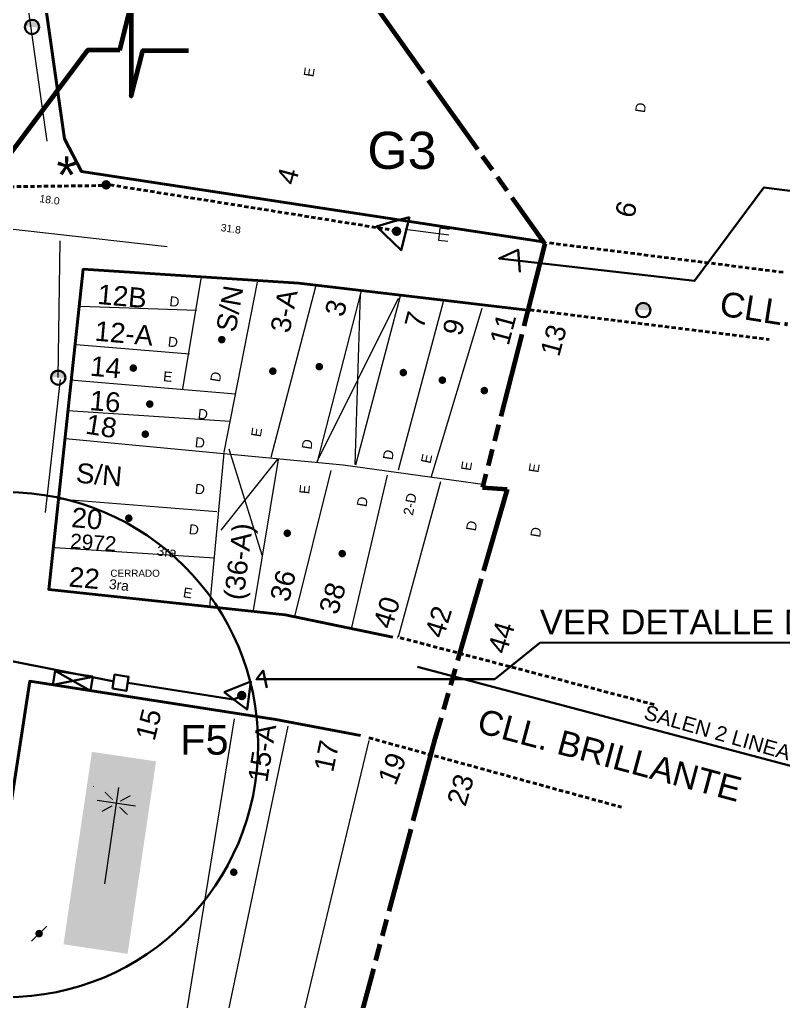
# Model space of a CAD drawing. Header units: millimetres. Extents: x -3867 to -351, y 1591 to 3666.
# Drawn here: x -598.5 to -508.6, y 1834.8 to 1950.4 of the extents above; entities that cross this region are included whole.
import ezdxf

# ---------------------------------------------------------------- set-up
doc = ezdxf.new("R2010")
doc.units = ezdxf.units.MM
for name, pattern in [('TLSIGC_002', [0.8, 0.5, -0.3]), ('TLSIGC_004', [7, 4, -1, 1, -1]), ('TLSIGC_007', [28, 10, -1, 10, -1, 2, -1, 2, -1])]:
    doc.linetypes.add(name, pattern=pattern)
for name, color, linetype, lineweight in [('CABLE EXISTENTE AEREO SECUNDARIO', 82, 'TLSIGC_002', 40), ('CAJA DE DISTRIBUCION EXISTENTE', 92, 'Continuous', 30), ('CANALIZACION P.V.C. ALIGERADA EXISTENTE', 132, 'Continuous', 30), ('CLASIFICACION TIPO COMERCIAL TERCERA', 5, 'Continuous', 9), ('CLASIFICACION TIPO RESIDENCIAL D', 5, 'Continuous', 9), ('CLASIFICACION TIPO RESIDENCIAL E', 156, 'Continuous', 9), ('CLIENTES COMERCIALES TERCERA', 82, 'TLSIGC_004', 9), ('CLIENTES RESIDENCIALES E', 82, 'TLSIGC_004', 9), ('CONEXION A TIERRA  DE TERMINAL PROYECTADA', 1, 'Continuous', 9), ('DETALLES DE EDIFICIOS', 160, 'Continuous', 5), ('DISTRITO', 42, 'TLSIGC_007', 60), ('LINEAS DE ENERGIA DE BAJA TENSION', 102, 'TLSIGC_014', 20), ('LOTIFICACION 2003', 252, 'Continuous', 15), ('MEDIDAS ENTRE POSTES', 82, 'Continuous', 5), ('NOMBRE DE CALLES', 92, 'TLSIGC_017', 5), ('NUMEROS OFICIALES', 3, 'Continuous', 5), ('PLANIMETRIA 2004', 10, 'Continuous', 40), ('PLANIMETRIA 2004 NO DEFINIDA', 10, 'TLSIGC_002', 40), ('PLANO DE DETALLES', 253, 'Continuous', 30), ('POSTE DE ENERGIA ELECTRICA', 82, 'Continuous', 30), ('POSTES EXISTENTES SECUNDARIOS', 82, 'Continuous', 30), ('POZOS TRADICIONALES EXISTENTES', 132, 'Continuous', 30), ('RESERVAS PROYECTADAS SECUNDARIAS', 1, 'Continuous', 60), ('TEMPLOS O IGLESIAS', 22, 'Continuous', 15), ('TERMINAL EXISTENTE EN POSTE', 82, 'Continuous', 30)]:
    doc.layers.add(name, color=color, linetype=linetype, lineweight=lineweight)
doc.styles.get("Standard").update_dxf_attribs({"font": 'arial.ttf'})
doc.linetypes.add('TLSIGC_014', pattern='A,8,["\\\\\\",Standard,S=1,R=0,X=-1,Y=-0.5],1', length=9)
doc.linetypes.add('TLSIGC_017', pattern='A,0.5,["=",Standard,S=1.6,R=0,X=-0.2,Y=-0.8],0.5', length=1)

msp = doc.modelspace()

# ---------------------------------------------------------------- hatches: boundary and pattern name
at = {"layer": 'CLIENTES COMERCIALES TERCERA'}
h = msp.add_hatch(color=256, dxfattribs=at)
edge = h.paths.add_edge_path()
edge.add_arc((-596.25, 1842.82), 0.448, 0, 360)
at = {"layer": 'CLIENTES RESIDENCIALES E'}
h = msp.add_hatch(color=256, dxfattribs=at)
edge = h.paths.add_edge_path()
edge.add_arc((-574.74, 1912.75), 0.448, 0, 360)
h = msp.add_hatch(color=256, dxfattribs=at)
edge = h.paths.add_edge_path()
edge.add_arc((-585.16, 1909.4), 0.448, 0, 360)
h = msp.add_hatch(color=256, dxfattribs=at)
edge = h.paths.add_edge_path()
edge.add_arc((-568.73, 1909.04), 0.448, 0, 360)
h = msp.add_hatch(color=256, dxfattribs=at)
edge = h.paths.add_edge_path()
edge.add_arc((-563.26, 1909.57), 0.448, 0, 360)
h = msp.add_hatch(color=256, dxfattribs=at)
edge = h.paths.add_edge_path()
edge.add_arc((-553.37, 1908.87), 0.448, 0, 360)
h = msp.add_hatch(color=256, dxfattribs=at)
edge = h.paths.add_edge_path()
edge.add_arc((-548.77, 1907.98), 0.448, 0, 360)
h = msp.add_hatch(color=256, dxfattribs=at)
edge = h.paths.add_edge_path()
edge.add_arc((-543.83, 1906.75), 0.448, 0, 360)
h = msp.add_hatch(color=256, dxfattribs=at)
edge = h.paths.add_edge_path()
edge.add_arc((-583.22, 1905.16), 0.448, 0, 360)
h = msp.add_hatch(color=256, dxfattribs=at)
edge = h.paths.add_edge_path()
edge.add_arc((-583.75, 1901.62), 0.448, 0, 360)
h = msp.add_hatch(color=256, dxfattribs=at)
edge = h.paths.add_edge_path()
edge.add_arc((-585.69, 1891.73), 0.448, 0, 360)
h = msp.add_hatch(color=256, dxfattribs=at)
edge = h.paths.add_edge_path()
edge.add_arc((-567.03, 1889.96), 0.448, 0, 360)
h = msp.add_hatch(color=256, dxfattribs=at)
edge = h.paths.add_edge_path()
edge.add_arc((-560.56, 1887.56), 0.448, 0, 360)
h = msp.add_hatch(color=256, dxfattribs=at)
edge = h.paths.add_edge_path()
edge.add_arc((-573.33, 1850.05), 0.448, 0, 360)
at = {"layer": 'POSTE DE ENERGIA ELECTRICA'}
for points in [[(-597.92, 1949.64), (-597.91, 1949.75), (-597.87, 1949.86), (-597.84, 1949.94), (-597.79, 1950.03), (-597.69, 1950.15), (-597.63, 1950.21), (-597.54, 1950.28), (-597.45, 1950.33), (-597.35, 1950.36), (-597.27, 1950.39), (-597.17, 1950.41), (-597.06, 1950.41), (-596.99, 1950.4), (-596.88, 1950.39), (-596.77, 1950.35), (-596.64, 1950.29), (-596.56, 1950.22), (-596.47, 1950.15), (-596.4, 1950.06), (-596.36, 1949.99), (-596.32, 1949.91), (-596.27, 1949.79), (-596.25, 1949.68), (-596.24, 1949.58), (-596.24, 1949.5)], [(-525.95, 1916.3), (-525.94, 1916.41), (-525.9, 1916.52), (-525.87, 1916.6), (-525.82, 1916.69), (-525.73, 1916.81), (-525.66, 1916.87), (-525.57, 1916.94), (-525.48, 1916.99), (-525.38, 1917.02), (-525.3, 1917.05), (-525.2, 1917.07), (-525.09, 1917.07), (-525.02, 1917.06), (-524.91, 1917.05), (-524.8, 1917.01), (-524.68, 1916.95), (-524.59, 1916.88), (-524.51, 1916.81), (-524.43, 1916.72), (-524.39, 1916.65), (-524.35, 1916.57), (-524.31, 1916.45), (-524.28, 1916.34), (-524.27, 1916.24), (-524.27, 1916.16)], [(-594.84, 1908.35), (-594.83, 1908.47), (-594.79, 1908.57), (-594.76, 1908.66), (-594.7, 1908.75), (-594.61, 1908.86), (-594.54, 1908.93), (-594.46, 1908.99), (-594.36, 1909.04), (-594.27, 1909.08), (-594.19, 1909.1), (-594.09, 1909.12), (-593.97, 1909.13), (-593.91, 1909.12), (-593.8, 1909.1), (-593.69, 1909.07), (-593.56, 1909), (-593.48, 1908.93), (-593.39, 1908.86), (-593.32, 1908.77), (-593.28, 1908.7), (-593.24, 1908.63), (-593.19, 1908.51), (-593.17, 1908.39), (-593.16, 1908.29), (-593.16, 1908.21)]]:
    msp.add_hatch(color=256, dxfattribs=at).paths.add_polyline_path(points)
at = {"layer": 'POSTES EXISTENTES SECUNDARIOS'}
h = msp.add_hatch(color=256, dxfattribs=at)
edge = h.paths.add_edge_path()
edge.add_arc((-588.36, 1930.97), 0.556, 0, 360)
h = msp.add_hatch(color=256, dxfattribs=at)
edge = h.paths.add_edge_path()
edge.add_arc((-554.16, 1925.51), 0.556, 0, 360)
h = msp.add_hatch(color=256, dxfattribs=at)
edge = h.paths.add_edge_path()
edge.add_arc((-572.39, 1870.85), 0.556, 0, 360)
at = {"layer": 'TEMPLOS O IGLESIAS'}
for color, points in [(256, [(-590.03, 1864.22), (-593.38, 1841.56), (-585.83, 1840.44), (-582.48, 1863.1), (-590.03, 1864.22), (-589.96, 1864.11), (-593.28, 1841.63), (-585.9, 1840.55), (-582.58, 1863.03), (-590, 1864.12)]), (256, [(-589.8, 1860.16), (-589.81, 1860.11), (-589.84, 1860.1), (-589.87, 1860.14), (-589.88, 1860.17), (-589.89, 1860.2), (-589.89, 1860.22), (-589.82, 1860.21)]), (30, [(-586.83, 1860.02), (-587.1, 1858.2), (-584.89, 1857.87), (-584.91, 1857.75), (-587.12, 1858.07), (-589.06, 1844.92), (-589.18, 1844.93), (-587.24, 1858.09), (-589.44, 1858.42), (-589.42, 1858.54), (-587.22, 1858.21), (-586.95, 1860.04), (-586.83, 1860.02)]), (30, [(-587.53, 1858.61), (-587.6, 1858.53), (-588.56, 1859.46), (-588.46, 1859.54)]), (30, [(-585.53, 1859.12), (-585.45, 1859.02), (-586.66, 1858.35), (-586.73, 1858.47)]), (30, [(-587.68, 1857.93), (-587.6, 1857.82), (-588.81, 1857.15), (-588.89, 1857.27)]), (30, [(-585.8, 1856.85), (-585.87, 1856.76), (-586.83, 1857.69), (-586.73, 1857.77)])]:
    msp.add_hatch(color=color, dxfattribs=at).paths.add_polyline_path(points)
h = msp.add_hatch(color=256, dxfattribs=at)
edge = h.paths.add_edge_path()
edge.add_arc((-589.87, 1860.12), 0.0305, 0, 360)
h = msp.add_hatch(color=256, dxfattribs=at)
edge = h.paths.add_edge_path()
edge.add_arc((-589.82, 1860.16), 0.0305, 0, 360)

# ---------------------------------------------------------------- linework, layer by layer
at = {"layer": 'CABLE EXISTENTE AEREO SECUNDARIO'}
msp.add_line((-601.28, 1930.73), (-588.88, 1930.89), dxfattribs=at)
msp.add_lwpolyline([(-587.9, 1930.97), (-554.12, 1925.56)], dxfattribs=at)
at = {"layer": 'CAJA DE DISTRIBUCION EXISTENTE'}
for p, q in [((-594.36, 1873.76), (-590.2, 1871.42)), ((-594.61, 1872.1), (-589.94, 1873.07))]:
    msp.add_line(p, q, dxfattribs=at)
msp.add_lwpolyline([(-594.62, 1872.1), (-590.19, 1871.42), (-589.94, 1873.08), (-594.37, 1873.77), (-594.62, 1872.1)], dxfattribs=at)
at = {"layer": 'CANALIZACION P.V.C. ALIGERADA EXISTENTE'}
msp.add_line((-587.43, 1872.49), (-599.86, 1874.99), dxfattribs=at)
msp.add_lwpolyline([(-585.81, 1872.36), (-573.37, 1870.37), (-572.52, 1870.72)], dxfattribs=at)
at = {"layer": 'CLIENTES COMERCIALES TERCERA'}
msp.add_line((-597.15, 1841.92), (-595.35, 1843.71), dxfattribs=at)
msp.add_lwpolyline([(-597.15, 1841.92), (-595.35, 1843.71), (-597.15, 1841.92), (-597.15, 1841.92)], dxfattribs=at)
at = {"layer": 'CONEXION A TIERRA  DE TERMINAL PROYECTADA'}
msp.add_line((-548.02, 1925.03), (-553.15, 1925.71), dxfattribs=at)
msp.add_lwpolyline([(-547.92, 1925.72), (-549.05, 1925.87), (-549.23, 1924.47), (-548.11, 1924.33)], dxfattribs=at)
at = {"layer": 'DISTRITO'}
msp.add_lwpolyline([(-573.11, 1975.06), (-536.69, 1924.03), (-544.04, 1895.33), (-541.15, 1895.14), (-549.65, 1865.74), (-560.19, 1826.36), (-569.39, 1828.22), (-573.79, 1813.61), (-581.26, 1789.42), (-577.76, 1788.83), (-581.27, 1775.52), (-584.97, 1762.22), (-597.35, 1764.81), (-601.14, 1747.24), (-621.27, 1750.11), (-621.94, 1747.61), (-628.43, 1748.58), (-658.49, 1753.05), (-658.68, 1742.46), (-682.31, 1745.12), (-682.08, 1749.31), (-719.4, 1754.17), (-713.52, 1794.33), (-732.85, 1797.9)], dxfattribs=at)
at = {"layer": 'LINEAS DE ENERGIA DE BAJA TENSION'}
for p, q in [((-598.41, 1957.96), (-595.32, 1936.1)), ((-601.06, 1925.95), (-581.18, 1923.73)), ((-594, 1908.28), (-593.77, 1924.4)), ((-593.77, 1908.06), (-595.53, 1892.38))]:
    msp.add_line(p, q, dxfattribs=at)
at = {"layer": 'LOTIFICACION 2003'}
for p, q in [((-579.32, 1906.95), (-577.16, 1919.95)), ((-570.59, 1919.53), (-574.48, 1899.49)), ((-568.92, 1898.9), (-563.65, 1919.01)), ((-558.34, 1918.51), (-563.51, 1898.38)), ((-558.96, 1898), (-553.7, 1917.9)), ((-577.71, 1916.18), (-591.38, 1916.64)), ((-548.67, 1917.2), (-553.98, 1897.37)), ((-550.08, 1896.52), (-544.09, 1916.47)), ((-591.89, 1912.19), (-578.53, 1911.06)), ((-592.58, 1908.01), (-573.13, 1906.36)), ((-573.79, 1903.12), (-592.86, 1904.36)), ((-574.51, 1899.41), (-576.17, 1881.3)), ((-569.99, 1887.37), (-573.88, 1899.86)), ((-574.8, 1890.33), (-568.14, 1898.66)), ((-568.09, 1898.64), (-571.06, 1880.85)), ((-566.12, 1880.17), (-561.86, 1897.36)), ((-559.45, 1878.69), (-555.21, 1896.81)), ((-553.92, 1877.76), (-548.93, 1896.06)), ((-593.97, 1894.01), (-575.34, 1892.5)), ((-575.58, 1887.02), (-594.37, 1888.23)), ((-573.28, 1868.1), (-579.51, 1829.95)), ((-574.96, 1828.96), (-566.94, 1867.26)), ((-557.43, 1865.55), (-566.67, 1827.1))]:
    msp.add_line(p, q, dxfattribs=at)
for points in [[(-553.98, 1917.61), (-563.54, 1898.35)], [(-558.43, 1918.13), (-559.09, 1898.06)], [(-593.13, 1901.1), (-560.44, 1898), (-543.74, 1895.7)]]:
    msp.add_lwpolyline(points, dxfattribs=at)
at = {"layer": 'PLANIMETRIA 2004'}
for points in [[(-570.87, 1993.11), (-580.81, 1994.31), (-580.61, 1996.4), (-596.3, 1998.1), (-601.64, 1995.06), (-593.25, 1936.4), (-591.24, 1932.54), (-536.89, 1924.27)], [(-554.61, 1877.72), (-567.29, 1880.36), (-595.12, 1883.34), (-591.05, 1921.03), (-565.65, 1919.39), (-538.39, 1916.18)], [(-587.82, 1784.03), (-610.05, 1789.97), (-597.35, 1872.54), (-568.37, 1868.01), (-558.42, 1866.14)]]:
    msp.add_lwpolyline(points, dxfattribs=at)
at = {"layer": 'PLANIMETRIA 2004 NO DEFINIDA'}
for p, q in [((-508.66, 1920.68), (-536.15, 1924.13)), ((-538.45, 1916.26), (-510.29, 1912.77)), ((-523.85, 1869.79), (-554.06, 1877.74)), ((-557.41, 1865.87), (-527.69, 1857.71))]:
    msp.add_line(p, q, dxfattribs=at)
at = {"layer": 'PLANO DE DETALLES'}
for points in [[(-479.11, 1926.61), (-510.9, 1930.67), (-519.07, 1919.67), (-542.1, 1922.31), (-539.86, 1923.33), (-539.66, 1920.68)], [(-569.44, 1871.76), (-569.86, 1873.79), (-570.67, 1872.77), (-542.6, 1872.77), (-537.3, 1877.05), (-493.16, 1877.1)], [(-551.68, 1874.23), (-499.49, 1860.36), (-503.36, 1862.61), (-505.01, 1861.17)]]:
    msp.add_lwpolyline(points, dxfattribs=at)
msp.add_circle((-600.18, 1865.06), 29.73, dxfattribs=at)
at = {"layer": 'POSTE DE ENERGIA ELECTRICA'}
for centre in [(-597.08, 1949.57), (-525.11, 1916.23), (-594, 1908.28)]:
    msp.add_circle(centre, 0.843, dxfattribs=at)
at = {"layer": 'POZOS TRADICIONALES EXISTENTES'}
msp.add_lwpolyline([(-587.62, 1871.66), (-585.96, 1871.4), (-585.71, 1873.06), (-587.37, 1873.32), (-587.62, 1871.66)], dxfattribs=at)
at = {"layer": 'RESERVAS PROYECTADAS SECUNDARIAS'}
for points in [[(-586.74, 1946.82), (-585.41, 1952.19), (-585.41, 1941.43), (-584.04, 1946.8), (-578.64, 1946.8)], [(-586.74, 1946.82), (-590.56, 1946.82), (-602, 1931.57)]]:
    msp.add_lwpolyline(points, dxfattribs=at)
at = {"layer": 'TEMPLOS O IGLESIAS', "color": 30}
for p, q in [((-586.89, 1860.03), (-588.56, 1848.7)), ((-584.9, 1857.82), (-589.42, 1858.48))]:
    msp.add_line(p, q, dxfattribs=at)
at = {"layer": 'TERMINAL EXISTENTE EN POSTE'}
for points in [[(-552.62, 1927.18), (-553.62, 1923.27), (-556.51, 1926.08), (-554.56, 1926.64), (-552.62, 1927.18)], [(-574.45, 1871.24), (-571.33, 1872.52), (-571.77, 1869.19), (-573.11, 1870.21), (-574.45, 1871.24)]]:
    msp.add_lwpolyline(points, dxfattribs=at)

# ---------------------------------------------------------------- texts
at = {"layer": 'CABLE EXISTENTE AEREO SECUNDARIO'}
msp.add_text('*', height=4.37, dxfattribs=at).set_placement((-594.2, 1929.95))
at = {"layer": 'CLASIFICACION TIPO COMERCIAL TERCERA'}
for p in [(-582.45, 1887.35), (-588.08, 1883.43)]:
    msp.add_text('3ra', height=1.165, rotation=353, dxfattribs=at).set_placement(p)
at = {"layer": 'CLASIFICACION TIPO RESIDENCIAL D'}
for s, height, rotation, p in [('D', 1.17, 82, (-524.93, 1939.4)), ('D', 1.17, 354, (-580.96, 1916.71)), ('D', 1.17, 354, (-581.14, 1911.95)), ('D', 1.17, 81, (-574.96, 1907.7)), ('D', 1.17, 354, (-577.61, 1903.46)), ('D', 1.17, 354, (-577.96, 1900.11)), ('D', 1.17, 81, (-564.19, 1899.76)), ('D', 1.17, 81, (-554.64, 1898.52)), ('D', 1.17, 354, (-577.96, 1894.63)), ('2-D', 1.165, 80, (-552.24, 1891.99)), ('D', 1.17, 80, (-557.72, 1892.99)), ('D', 1.17, 354, (-578.67, 1889.87)), ('D', 1.17, 80, (-544.85, 1890.15)), ('D', 1.17, 80, (-537.28, 1889.4))]:
    msp.add_text(s, height=height, rotation=rotation, dxfattribs=at).set_placement(p)
at = {"layer": 'CLASIFICACION TIPO RESIDENCIAL E'}
for rotation, p in [(81, (-563.96, 1943.61)), (355, (-581.69, 1907.86)), (81, (-570.15, 1901.22)), (78, (-550.17, 1898.09)), (81, (-545.43, 1897.25)), (81, (-537.47, 1897.02)), (84, (-564.46, 1894.52)), (351, (-579.37, 1882.44))]:
    msp.add_text('E', height=1.17, rotation=rotation, dxfattribs=at).set_placement(p)
at = {"layer": 'DETALLES DE EDIFICIOS'}
msp.add_text('CERRADO', height=0.834, dxfattribs=at).set_placement((-587.86, 1884.83))
at = {"layer": 'MEDIDAS ENTRE POSTES'}
for s, p in [('18.0', (-596.25, 1928.95)), ('31.8', (-574.91, 1925.54))]:
    msp.add_text(s, height=0.874, rotation=352, dxfattribs=at).set_placement(p)
at = {"layer": 'NOMBRE DE CALLES'}
for s, rotation, p in [('CLL. DIAMANTE', 351, (-516.27, 1915.61)), ('CLL. BRILLANTE', 345, (-544.85, 1866.56))]:
    msp.add_text(s, height=2.9137, rotation=rotation, dxfattribs=at).set_placement(p)
at = {"layer": 'NUMEROS OFICIALES'}
for s, height, rotation, p in [('4', 2.33, 75, (-566.07, 1930.83)), ('6', 2.33, 75, (-526.26, 1926.92)), ('12B', 2.331, 355, (-589.45, 1916.96)), ('S/N', 2.331, 80, (-573.13, 1913.52)), ('3-A', 2.331, 79, (-566.76, 1913.43)), ('3', 2.33, 75, (-560.42, 1915.3)), ('7', 2.33, 75, (-551.02, 1913.91)), ('11', 2.331, 75, (-540.98, 1911.95)), ('12-A', 2.331, 355, (-589.78, 1912.64)), ('9', 2.33, 75, (-546.55, 1913.06)), ('13', 2.331, 75, (-535.03, 1910.63)), ('14', 2.331, 355, (-590.31, 1908.51)), ('16', 2.331, 355, (-590.37, 1904.47)), ('18', 2.331, 351, (-590.89, 1901.7)), ('S/N', 2.331, 355, (-591.98, 1895.93)), ('20', 2.331, 355, (-592.52, 1890.69)), ('(36-A)', 2.331, 83, (-572.19, 1882.01)), ('2972', 1.748, 356, (-592.64, 1888.19)), ('22', 2.331, 355, (-592.83, 1883.69)), ('36', 2.331, 76, (-566.85, 1881.75)), ('38', 2.331, 73, (-561.13, 1880.24)), ('40', 2.331, 73, (-554.75, 1878.57)), ('42', 2.331, 73, (-548.66, 1877.46)), ('44', 2.331, 73, (-541.26, 1875.61)), ('15', 2.331, 76, (-582.67, 1865.4)), ('15-A', 2.331, 81, (-569.39, 1860.53)), ('17', 2.331, 78, (-561.65, 1861.72)), ('19', 2.331, 68, (-554.29, 1860.14)), ('23', 2.331, 73, (-546.06, 1857.68))]:
    msp.add_text(s, height=height, rotation=rotation, dxfattribs=at).set_placement(p)
at = {"layer": 'PLANO DE DETALLES'}
msp.add_text('VER DETALLE DE C.D.', height=2.9137, dxfattribs=at).set_placement((-537.3, 1878.06))
msp.add_text('SALEN 2 LINEAS', height=1.7482, rotation=344, dxfattribs=at).set_placement((-525.17, 1868.11))
at = {"layer": 'TERMINAL EXISTENTE EN POSTE'}
for s, height, p in [('G3', 4.371, (-557.6, 1932.85)), ('F5', 3.496, (-579.64, 1863.89))]:
    msp.add_text(s, height=height, dxfattribs=at).set_placement(p)

doc.saveas('drawing.dxf')
